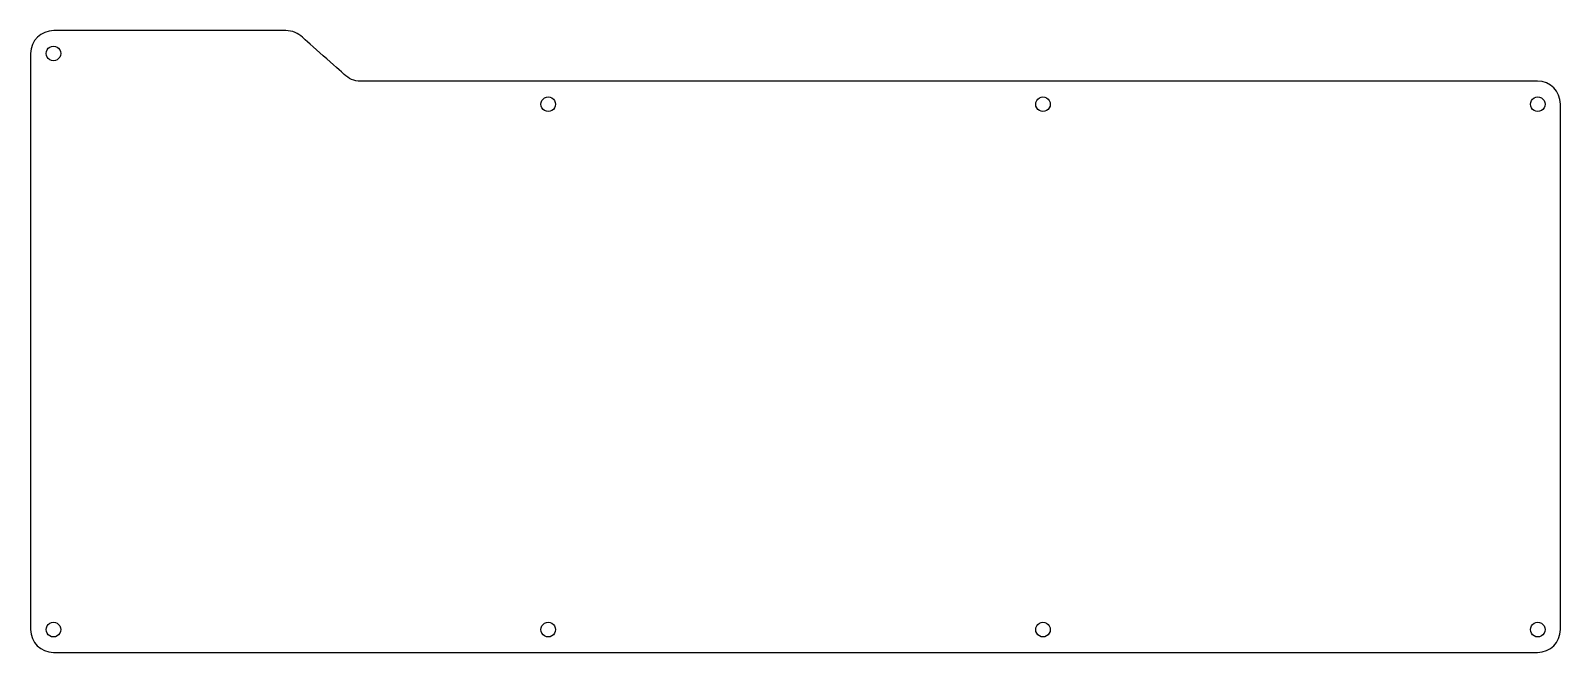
# Model space of a CAD drawing. Extents: x 0 to 335, y 161 to 297.
import ezdxf

# ---------------------------------------------------------------- set-up
doc = ezdxf.new("R2010")
doc.units = 0
doc.layers.get('0').update_dxf_attribs({"linetype": 'CONTINUOUS'})

msp = doc.modelspace()

# ---------------------------------------------------------------- linework, layer by layer
at = {"color": 7}
for points in [[(55.942762, 296.868289), (5.206393, 296.868289)], [(0.122993, 291.868457), (0.122993, 284.460574), (0.12511, 280.818717), (0.12511, 165.941715)], [(329.552009, 285.818707), (73.003569, 285.818707), (72.21932, 285.818707)], [(334.551999, 165.941715), (334.551999, 280.818717)], [(5.124983, 160.941725), (329.552009, 160.941725)]]:
    msp.add_lwpolyline(points, dxfattribs=at)
for points in [[(5.206393, 296.868289), (2.390184, 296.868289), (0.122993, 294.63838), (0.122993, 291.868457)], [(59.540532, 295.407101), (58.621702, 296.310812), (57.350861, 296.868289), (55.942762, 296.868289)], [(68.683651, 287.283175), (67.74597, 288.220859), (60.459353, 294.503363), (59.540532, 295.407101)], [(3.526219, 291.868126), (3.526219, 292.438598), (3.830562, 292.965736), (4.324606, 293.250973)], [(4.324606, 290.485279), (3.830562, 290.770515), (3.526219, 291.297653), (3.526219, 291.868126)], [(4.324606, 293.250973), (4.81865, 293.536209), (5.427336, 293.536209), (5.92138, 293.250973)], [(5.92138, 293.250973), (6.415424, 292.965736), (6.719767, 292.438598), (6.719767, 291.868126)], [(6.719767, 291.868126), (6.719767, 291.297653), (6.415424, 290.770515), (5.92138, 290.485279)], [(5.92138, 290.485279), (5.427336, 290.200042), (4.81865, 290.200042), (4.324606, 290.485279)], [(72.21932, 285.818707), (70.893239, 285.818707), (69.621339, 286.345492), (68.683651, 287.283175)], [(334.551999, 280.818717), (334.551999, 283.588719), (332.321985, 285.818707), (329.552009, 285.818707)], [(111.686221, 280.768126), (111.686221, 281.338598), (111.990563, 281.865737), (112.484606, 282.150973)], [(112.484606, 282.150973), (112.978652, 282.436209), (113.587337, 282.436209), (114.081383, 282.150973)], [(114.081383, 282.150973), (114.575426, 281.865737), (114.879768, 281.338598), (114.879768, 280.768126)], [(219.845218, 280.768126), (219.845218, 281.338598), (220.14956, 281.865737), (220.643603, 282.150973)], [(220.643603, 282.150973), (221.137649, 282.436209), (221.746334, 282.436209), (222.24038, 282.150973)], [(222.24038, 282.150973), (222.734423, 281.865737), (223.038765, 281.338598), (223.038765, 280.768126)], [(328.005202, 280.768126), (328.005202, 281.338598), (328.309526, 281.865737), (328.803582, 282.150973)], [(328.803582, 282.150973), (329.297612, 282.436209), (329.906312, 282.436209), (330.400343, 282.150973)], [(330.400343, 282.150973), (330.894399, 281.865737), (331.198749, 281.338598), (331.198749, 280.768126)], [(112.484606, 279.385279), (111.990563, 279.670515), (111.686221, 280.197653), (111.686221, 280.768126)], [(114.081383, 279.385279), (113.587337, 279.100043), (112.978652, 279.100043), (112.484606, 279.385279)], [(114.879768, 280.768126), (114.879768, 280.197653), (114.575426, 279.670515), (114.081383, 279.385279)], [(220.643603, 279.385279), (220.14956, 279.670515), (219.845218, 280.197653), (219.845218, 280.768126)], [(222.24038, 279.385279), (221.746334, 279.100043), (221.137649, 279.100043), (220.643603, 279.385279)], [(223.038765, 280.768126), (223.038765, 280.197653), (222.734423, 279.670515), (222.24038, 279.385279)], [(328.803582, 279.385279), (328.309526, 279.670515), (328.005202, 280.197653), (328.005202, 280.768126)], [(330.400343, 279.385279), (329.906313, 279.100043), (329.297612, 279.100043), (328.803582, 279.385279)], [(331.198749, 280.768126), (331.198749, 280.197653), (330.894399, 279.670515), (330.400343, 279.385279)], [(3.526219, 165.918127), (3.526219, 166.488598), (3.830562, 167.015738), (4.324606, 167.300975)], [(4.324606, 167.300975), (4.81865, 167.586209), (5.427336, 167.586209), (5.92138, 167.300975)], [(5.92138, 167.300975), (6.415424, 167.015738), (6.719767, 166.488598), (6.719767, 165.918127)], [(111.686221, 165.918127), (111.686221, 166.488598), (111.990563, 167.015738), (112.484606, 167.300975)], [(112.484606, 167.300975), (112.978652, 167.586209), (113.587337, 167.586209), (114.081383, 167.300975)], [(114.081383, 167.300975), (114.575426, 167.015738), (114.879768, 166.488598), (114.879768, 165.918127)], [(219.845218, 165.918127), (219.845218, 166.488598), (220.14956, 167.015738), (220.643603, 167.300975)], [(220.643603, 167.300975), (221.137649, 167.586209), (221.746334, 167.586209), (222.24038, 167.300975)], [(222.24038, 167.300975), (222.734423, 167.015738), (223.038765, 166.488598), (223.038765, 165.918127)], [(328.005202, 165.918127), (328.005202, 166.488598), (328.309526, 167.015738), (328.803582, 167.300975)], [(328.803582, 167.300975), (329.297612, 167.586209), (329.906312, 167.586209), (330.400343, 167.300975)], [(330.400343, 167.300975), (330.894399, 167.015738), (331.198749, 166.488598), (331.198749, 165.918127)], [(0.124993, 165.941715), (0.124993, 163.171713), (2.354994, 160.941725), (5.124983, 160.941725)], [(4.324606, 164.53528), (3.830562, 164.820517), (3.526219, 165.347654), (3.526219, 165.918127)], [(5.92138, 164.53528), (5.427336, 164.250043), (4.81865, 164.250043), (4.324606, 164.53528)], [(6.719767, 165.918127), (6.719767, 165.347654), (6.415424, 164.820517), (5.92138, 164.53528)], [(112.484606, 164.53528), (111.990563, 164.820517), (111.686221, 165.347654), (111.686221, 165.918127)], [(114.081383, 164.53528), (113.587337, 164.250043), (112.978652, 164.250043), (112.484606, 164.53528)], [(114.879768, 165.918127), (114.879768, 165.347654), (114.575426, 164.820517), (114.081383, 164.53528)], [(220.643603, 164.53528), (220.14956, 164.820517), (219.845218, 165.347654), (219.845218, 165.918127)], [(222.24038, 164.53528), (221.746334, 164.250043), (221.137649, 164.250043), (220.643603, 164.53528)], [(223.038765, 165.918127), (223.038765, 165.347654), (222.734423, 164.820517), (222.24038, 164.53528)], [(328.803582, 164.53528), (328.309526, 164.820517), (328.005202, 165.347654), (328.005202, 165.918127)], [(330.400343, 164.53528), (329.906313, 164.250043), (329.297612, 164.250043), (328.803582, 164.53528)], [(329.552009, 160.941725), (332.321985, 160.941725), (334.551999, 163.171713), (334.551999, 165.941715)], [(331.198749, 165.918127), (331.198749, 165.347654), (330.894399, 164.820517), (330.400343, 164.53528)]]:
    msp.add_open_spline(points, degree=3, dxfattribs=at)

doc.saveas('drawing.dxf')
